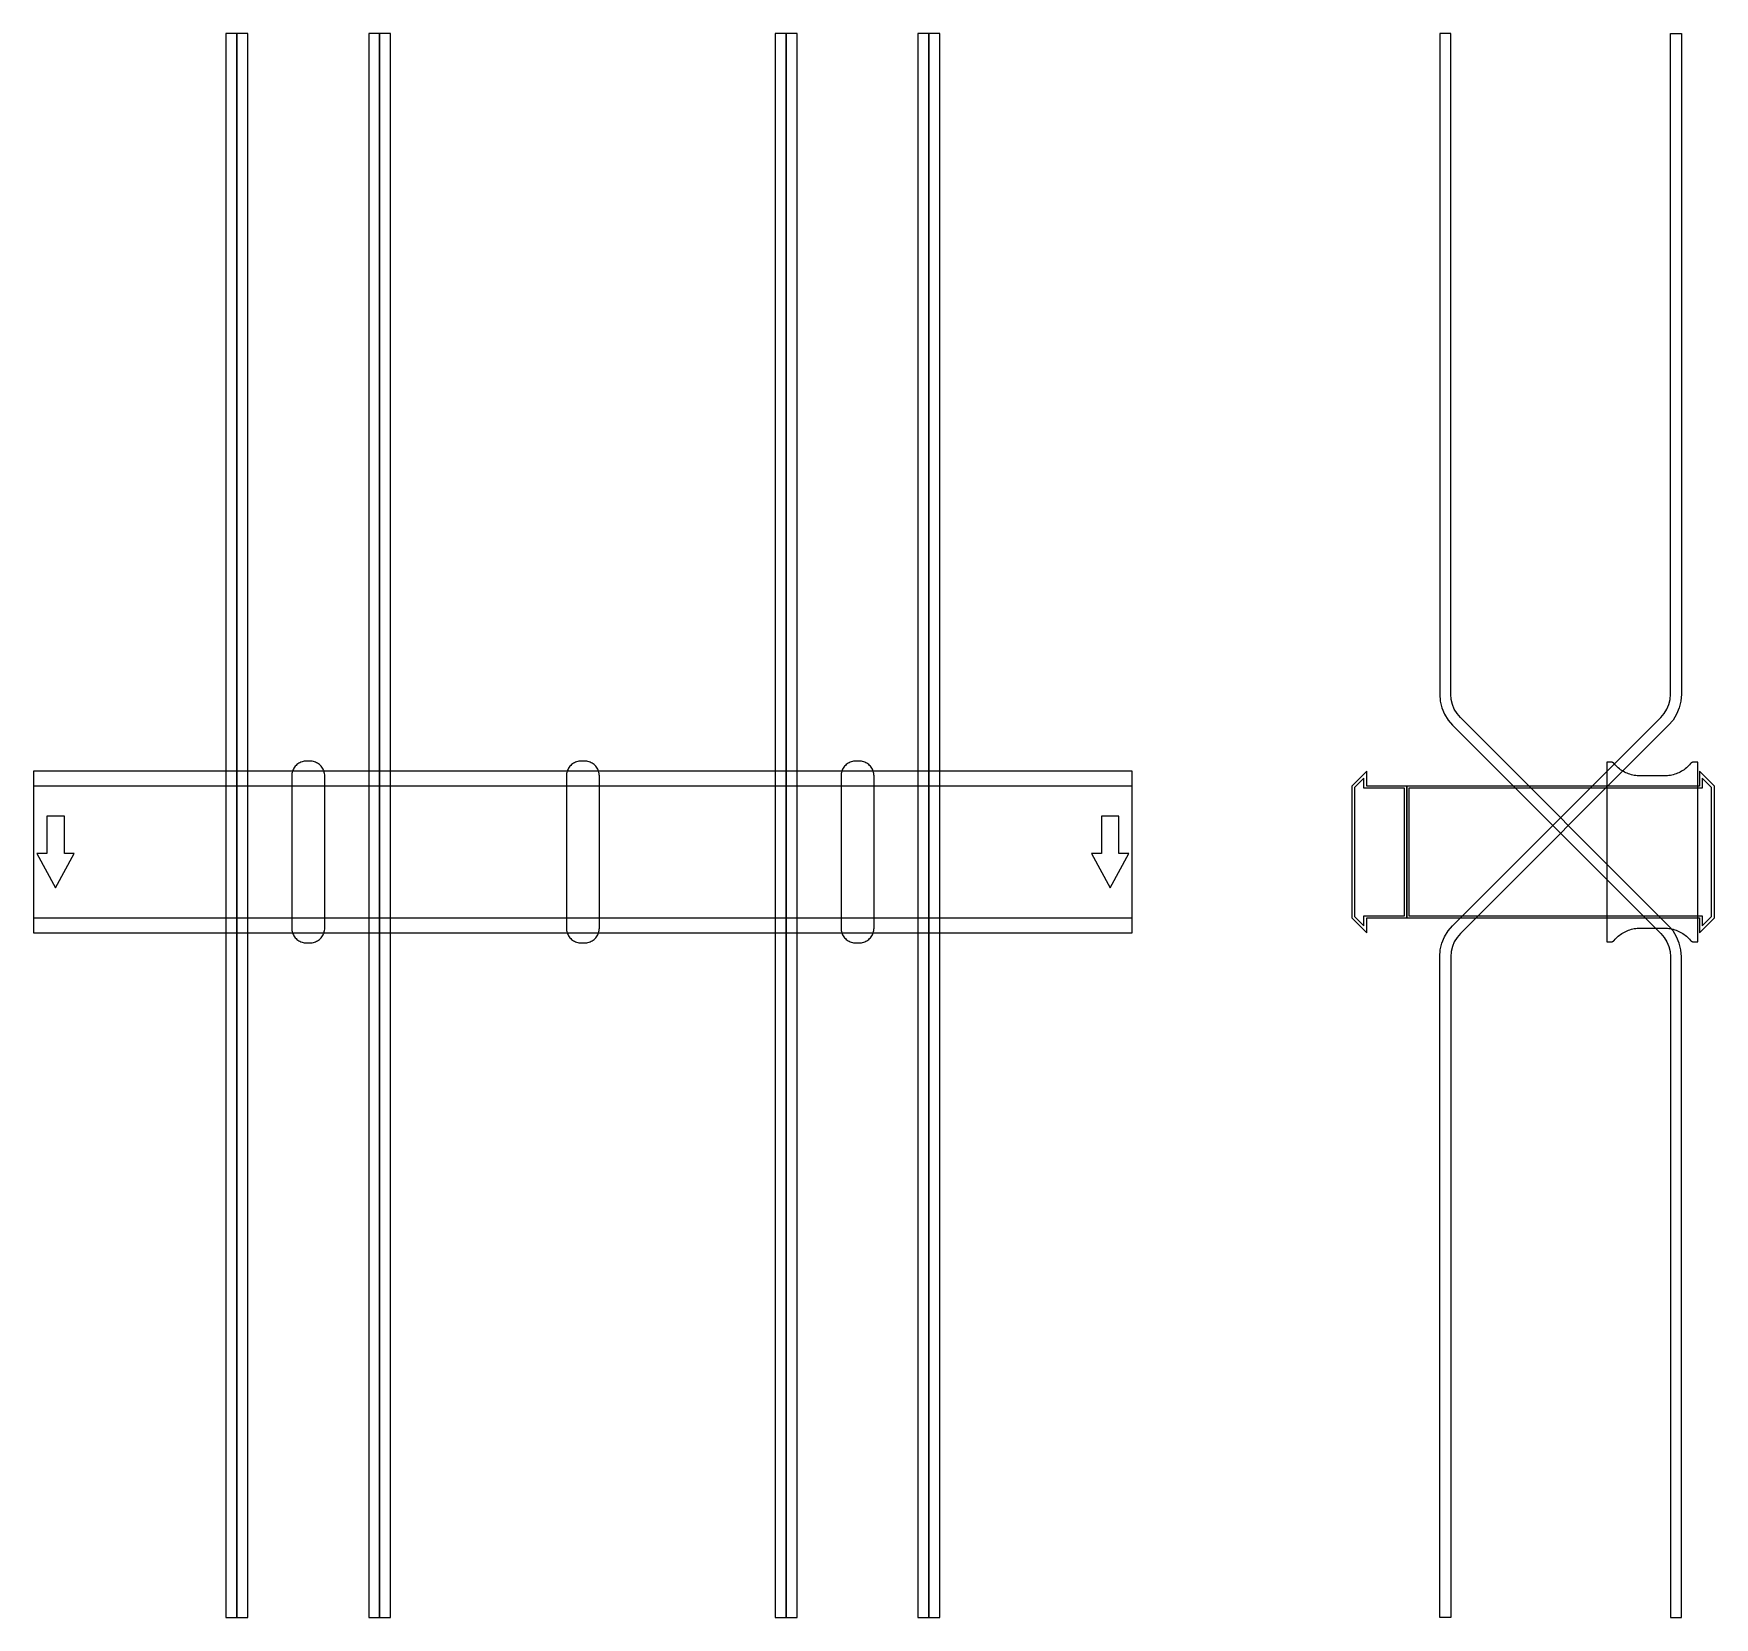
# Model space of a CAD drawing. Extents: x 0 to 1530, y -697 to 745.
import ezdxf

# ---------------------------------------------------------------- set-up
doc = ezdxf.new("R2010")
doc.units = 0
doc.layers.add('Halfen', color=7, linetype='CONTINUOUS')

msp = doc.modelspace()

# ---------------------------------------------------------------- linework, layer by layer
at = {"layer": 'Halfen', "color": 7}
for points in [[(185, -696.961), (185, 745.246), (175, 745.246), (175, -696.961)], [(195, -696.961), (195, 745.246), (185, 745.246), (185, -696.961)], [(315, -696.961), (315, 745.246), (305, 745.246), (305, -696.961)], [(325, -696.961), (325, 745.246), (315, 745.246), (315, -696.961)], [(685, -696.961), (685, 745.246), (675, 745.246), (675, -696.961)], [(695, -696.961), (695, 745.246), (685, 745.246), (685, -696.961)], [(815, -696.961), (815, 745.246), (805, 745.246), (805, -696.961)], [(825, -696.961), (825, 745.246), (815, 745.246), (815, -696.961)], [(1500, -696.961), (1500, -95.355), (1499.508, -89.098), (1498.042, -82.995), (1495.64, -77.196), (1492.361, -71.844), (1488.284, -67.071), (1298.787, 122.426), (1295.729, 126.006), (1293.27, 130.02), (1291.468, 134.369), (1290.369, 138.947), (1290, 143.64), (1290, 206.246), (1290, 745.246), (1280, 745.246), (1280, 206.246), (1280, 143.64), (1280.492, 137.382), (1281.958, 131.279), (1284.36, 125.48), (1287.639, 120.128), (1291.716, 115.355), (1481.213, -74.142), (1484.271, -77.722), (1486.73, -81.736), (1488.532, -86.085), (1489.631, -90.662), (1490, -95.355), (1490, -696.961)], [(1280, -696.961), (1280, -95.355), (1280.492, -89.098), (1281.958, -82.995), (1284.36, -77.196), (1287.639, -71.844), (1291.716, -67.071), (1481.213, 122.426), (1484.271, 126.006), (1486.73, 130.02), (1488.532, 134.369), (1489.631, 138.947), (1490, 143.64), (1490, 206.246), (1490, 745.246), (1500, 745.246), (1500, 206.246), (1500, 143.64), (1499.508, 137.382), (1498.042, 131.279), (1495.64, 125.48), (1492.361, 120.128), (1488.284, 115.355), (1298.787, -74.142), (1295.729, -77.722), (1293.27, -81.736), (1291.468, -86.085), (1290.369, -90.662), (1290, -95.355), (1290, -696.961)], [(265, -69.3), (265, -56.8), (265, 69.3), (264.958, 70.359), (264.834, 71.412), (264.627, 72.452), (264.339, 73.472), (263.972, 74.466), (263.529, 75.429), (263.011, 76.354), (262.422, 77.235), (261.765, 78.068), (261.046, 78.846), (260.268, 79.565), (259.435, 80.222), (258.554, 80.811), (257.629, 81.329), (256.666, 81.772), (255.672, 82.139), (254.652, 82.427), (253.612, 82.634), (252.559, 82.758), (251.5, 82.8), (248.5, 82.8), (247.441, 82.758), (246.388, 82.634), (245.348, 82.427), (244.328, 82.139), (243.334, 81.772), (242.371, 81.329), (241.446, 80.811), (240.565, 80.222), (239.732, 79.565), (238.954, 78.846), (238.235, 78.068), (237.578, 77.235), (236.989, 76.354), (236.471, 75.429), (236.028, 74.466), (235.661, 73.472), (235.373, 72.452), (235.166, 71.412), (235.042, 70.359), (235, 69.3), (235, -56.8), (235, -69.3), (235.042, -70.359), (235.166, -71.412), (235.373, -72.452), (235.661, -73.472), (236.028, -74.466), (236.471, -75.429), (236.989, -76.354), (237.578, -77.235), (238.235, -78.068), (238.954, -78.846), (239.732, -79.565), (240.565, -80.222), (241.446, -80.811), (242.371, -81.329), (243.334, -81.772), (244.328, -82.139), (245.348, -82.427), (246.388, -82.634), (247.441, -82.758), (248.5, -82.8), (251.5, -82.8), (252.559, -82.758), (253.612, -82.634), (254.652, -82.427), (255.672, -82.139), (256.666, -81.772), (257.629, -81.329), (258.554, -80.811), (259.435, -80.222), (260.268, -79.565), (261.046, -78.846), (261.765, -78.068), (262.422, -77.235), (263.011, -76.354), (263.529, -75.429), (263.972, -74.466), (264.339, -73.472), (264.627, -72.452), (264.834, -71.412), (264.958, -70.359), (265, -69.3)], [(515, -69.3), (515, -56.8), (515, 69.3), (514.958, 70.359), (514.834, 71.412), (514.627, 72.452), (514.339, 73.472), (513.972, 74.466), (513.529, 75.429), (513.011, 76.354), (512.422, 77.235), (511.765, 78.068), (511.046, 78.846), (510.268, 79.565), (509.435, 80.222), (508.554, 80.811), (507.629, 81.329), (506.666, 81.772), (505.672, 82.139), (504.652, 82.427), (503.612, 82.634), (502.559, 82.758), (501.5, 82.8), (498.5, 82.8), (497.441, 82.758), (496.388, 82.634), (495.348, 82.427), (494.328, 82.139), (493.334, 81.772), (492.371, 81.329), (491.446, 80.811), (490.565, 80.222), (489.732, 79.565), (488.954, 78.846), (488.235, 78.068), (487.578, 77.235), (486.989, 76.354), (486.471, 75.429), (486.028, 74.466), (485.661, 73.472), (485.373, 72.452), (485.166, 71.412), (485.042, 70.359), (485, 69.3), (485, -56.8), (485, -69.3), (485.042, -70.359), (485.166, -71.412), (485.373, -72.452), (485.661, -73.472), (486.028, -74.466), (486.471, -75.429), (486.989, -76.354), (487.578, -77.235), (488.235, -78.068), (488.954, -78.846), (489.732, -79.565), (490.565, -80.222), (491.446, -80.811), (492.371, -81.329), (493.334, -81.772), (494.328, -82.139), (495.348, -82.427), (496.388, -82.634), (497.441, -82.758), (498.5, -82.8), (501.5, -82.8), (502.559, -82.758), (503.612, -82.634), (504.652, -82.427), (505.672, -82.139), (506.666, -81.772), (507.629, -81.329), (508.554, -80.811), (509.435, -80.222), (510.268, -79.565), (511.046, -78.846), (511.765, -78.068), (512.422, -77.235), (513.011, -76.354), (513.529, -75.429), (513.972, -74.466), (514.339, -73.472), (514.627, -72.452), (514.834, -71.412), (514.958, -70.359), (515, -69.3)], [(765, -69.3), (765, -56.8), (765, 69.3), (764.958, 70.359), (764.834, 71.412), (764.627, 72.452), (764.339, 73.472), (763.972, 74.466), (763.529, 75.429), (763.011, 76.354), (762.422, 77.235), (761.765, 78.068), (761.046, 78.846), (760.268, 79.565), (759.435, 80.222), (758.554, 80.811), (757.629, 81.329), (756.666, 81.772), (755.672, 82.139), (754.652, 82.427), (753.612, 82.634), (752.559, 82.758), (751.5, 82.8), (748.5, 82.8), (747.441, 82.758), (746.388, 82.634), (745.348, 82.427), (744.328, 82.139), (743.334, 81.772), (742.371, 81.329), (741.446, 80.811), (740.565, 80.222), (739.732, 79.565), (738.954, 78.846), (738.235, 78.068), (737.578, 77.235), (736.989, 76.354), (736.471, 75.429), (736.028, 74.466), (735.661, 73.472), (735.373, 72.452), (735.166, 71.412), (735.042, 70.359), (735, 69.3), (735, -56.8), (735, -69.3), (735.042, -70.359), (735.166, -71.412), (735.373, -72.452), (735.661, -73.472), (736.028, -74.466), (736.471, -75.429), (736.989, -76.354), (737.578, -77.235), (738.235, -78.068), (738.954, -78.846), (739.732, -79.565), (740.565, -80.222), (741.446, -80.811), (742.371, -81.329), (743.334, -81.772), (744.328, -82.139), (745.348, -82.427), (746.388, -82.634), (747.441, -82.758), (748.5, -82.8), (751.5, -82.8), (752.559, -82.758), (753.612, -82.634), (754.652, -82.427), (755.672, -82.139), (756.666, -81.772), (757.629, -81.329), (758.554, -80.811), (759.435, -80.222), (760.268, -79.565), (761.046, -78.846), (761.765, -78.068), (762.422, -77.235), (763.011, -76.354), (763.529, -75.429), (763.972, -74.466), (764.339, -73.472), (764.627, -72.452), (764.834, -71.412), (764.958, -70.359), (765, -69.3)], [(1515, -81.8), (1515, 81.8), (1511, 81.8), (1510.846, 81.797), (1510.691, 81.786), (1510.538, 81.769), (1510.385, 81.746), (1510.234, 81.715), (1510.084, 81.678), (1509.936, 81.634), (1509.789, 81.584), (1509.646, 81.527), (1509.505, 81.464), (1509.366, 81.395), (1509.231, 81.32), (1509.1, 81.239), (1508.972, 81.153), (1508.848, 81.06), (1508.728, 80.963), (1508.613, 80.86), (1508.502, 80.752), (1508.397, 80.639), (1508.296, 80.522), (1507.41, 79.491), (1506.479, 78.5), (1505.505, 77.551), (1504.491, 76.646), (1503.437, 75.787), (1502.347, 74.975), (1501.222, 74.211), (1500.064, 73.499), (1498.876, 72.838), (1497.66, 72.23), (1496.418, 71.676), (1495.153, 71.178), (1493.867, 70.736), (1492.563, 70.351), (1491.243, 70.024), (1489.911, 69.756), (1488.567, 69.547), (1487.216, 69.397), (1485.859, 69.307), (1484.5, 69.277), (1462.5, 69.277), (1461.141, 69.307), (1459.784, 69.397), (1458.433, 69.547), (1457.089, 69.756), (1455.757, 70.024), (1454.437, 70.351), (1453.133, 70.736), (1451.847, 71.178), (1450.582, 71.676), (1449.34, 72.23), (1448.124, 72.838), (1446.936, 73.499), (1445.778, 74.211), (1444.653, 74.975), (1443.563, 75.787), (1442.509, 76.646), (1441.495, 77.551), (1440.521, 78.5), (1439.59, 79.491), (1438.704, 80.522), (1438.603, 80.639), (1438.498, 80.752), (1438.387, 80.86), (1438.272, 80.963), (1438.152, 81.06), (1438.028, 81.153), (1437.9, 81.239), (1437.769, 81.32), (1437.634, 81.395), (1437.495, 81.464), (1437.354, 81.527), (1437.211, 81.584), (1437.064, 81.634), (1436.916, 81.678), (1436.766, 81.715), (1436.615, 81.746), (1436.462, 81.769), (1436.309, 81.786), (1436.154, 81.797), (1436, 81.8), (1432, 81.8), (1432, -81.8), (1436, -81.8), (1436.154, -81.797), (1436.309, -81.786), (1436.462, -81.769), (1436.615, -81.746), (1436.766, -81.715), (1436.916, -81.678), (1437.064, -81.634), (1437.211, -81.584), (1437.354, -81.527), (1437.495, -81.464), (1437.634, -81.395), (1437.769, -81.32), (1437.9, -81.239), (1438.028, -81.153), (1438.152, -81.06), (1438.272, -80.963), (1438.387, -80.86), (1438.498, -80.752), (1438.603, -80.639), (1438.704, -80.522), (1439.59, -79.491), (1440.521, -78.5), (1441.495, -77.551), (1442.509, -76.646), (1443.563, -75.787), (1444.653, -74.975), (1445.778, -74.211), (1446.936, -73.499), (1448.124, -72.838), (1449.34, -72.23), (1450.582, -71.676), (1451.847, -71.178), (1453.133, -70.736), (1454.437, -70.351), (1455.757, -70.024), (1457.089, -69.756), (1458.433, -69.547), (1459.784, -69.397), (1461.141, -69.307), (1462.5, -69.277), (1484.5, -69.277), (1485.859, -69.307), (1487.216, -69.397), (1488.567, -69.547), (1489.911, -69.756), (1491.243, -70.024), (1492.563, -70.351), (1493.867, -70.736), (1495.153, -71.178), (1496.418, -71.676), (1497.66, -72.23), (1498.876, -72.838), (1500.064, -73.499), (1501.222, -74.211), (1502.347, -74.975), (1503.437, -75.787), (1504.491, -76.646), (1505.505, -77.551), (1506.479, -78.5), (1507.41, -79.491), (1508.296, -80.522), (1508.397, -80.639), (1508.502, -80.752), (1508.613, -80.86), (1508.728, -80.963), (1508.848, -81.06), (1508.972, -81.153), (1509.1, -81.239), (1509.231, -81.32), (1509.366, -81.395), (1509.505, -81.464), (1509.646, -81.527), (1509.789, -81.584), (1509.936, -81.634), (1510.084, -81.678), (1510.234, -81.715), (1510.385, -81.746), (1510.538, -81.769), (1510.691, -81.786), (1510.846, -81.797), (1511, -81.8)], [(0, -73.5), (1000, -73.5), (1000, 73.5), (0, 73.5)], [(1250, -60), (1250, 60), (1213.5, 60), (1213.5, 73.5), (1200, 60), (1200, -60), (1213.5, -73.5), (1213.5, -60)], [(1248, -58), (1248, 58), (1211, 58), (1211, 67.25), (1202.5, 58.75), (1202.5, -58.75), (1211, -67.25), (1211, -58)], [(1530, -60), (1530, 60), (1516.5, 73.5), (1516.5, 60), (1250, 60), (1250, -60), (1516.5, -60), (1516.5, -73.5)], [(1527.5, -58.75), (1527.5, 58.75), (1519, 67.25), (1519, 58), (1252, 58), (1252, -58), (1519, -58), (1519, -67.25)], [(0, -60), (1000, -60), (1000, 60), (0, 60)], [(20, -32.5), (37, -1.5), (28, -1.5), (28, 32.5), (12, 32.5), (12, -1.5), (3, -1.5)], [(980, -32.5), (997, -1.5), (988, -1.5), (988, 32.5), (972, 32.5), (972, -1.5), (963, -1.5)]]:
    msp.add_lwpolyline(points, close=True, dxfattribs=at)

doc.saveas('drawing.dxf')
